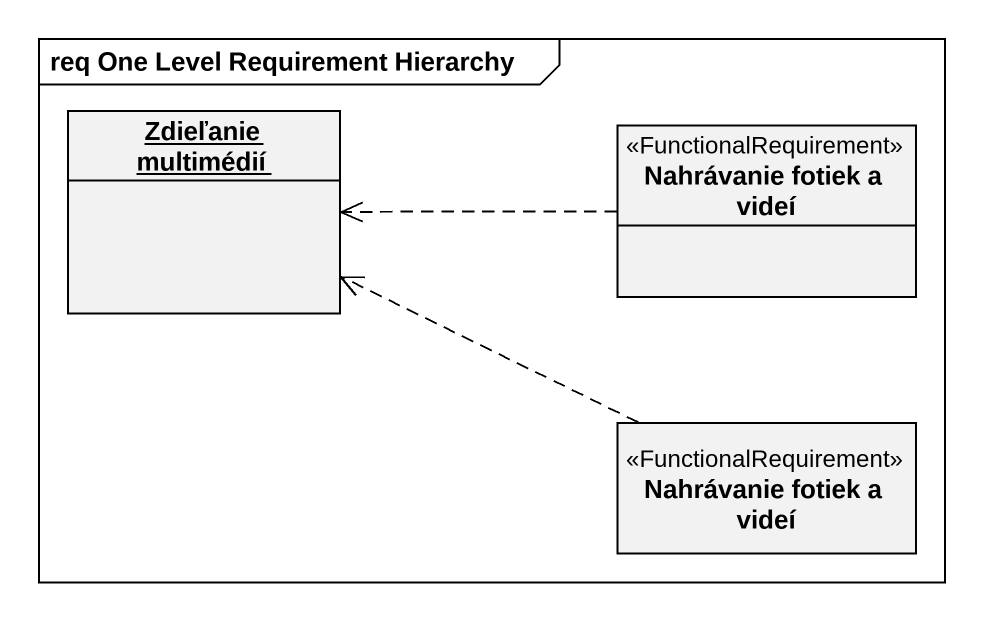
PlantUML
@startuml
mainframe req One Level Requirement Hierarchy
hide circle
hide empty members
object "Zdieľanie multimédií" as Zdieľanie_multimédií
class "Nahrávanie fotiek a videí" as Nahrávanie_fotiek_a_videí <<FunctionalRequirement>>
class "Nahrávanie fotiek a videí" as Nahrávanie_fotiek_a_videí_2 <<FunctionalRequirement>>
Nahrávanie_fotiek_a_videí .left.> Zdieľanie_multimédií
Nahrávanie_fotiek_a_videí_2 .left.> Zdieľanie_multimédií
@enduml
